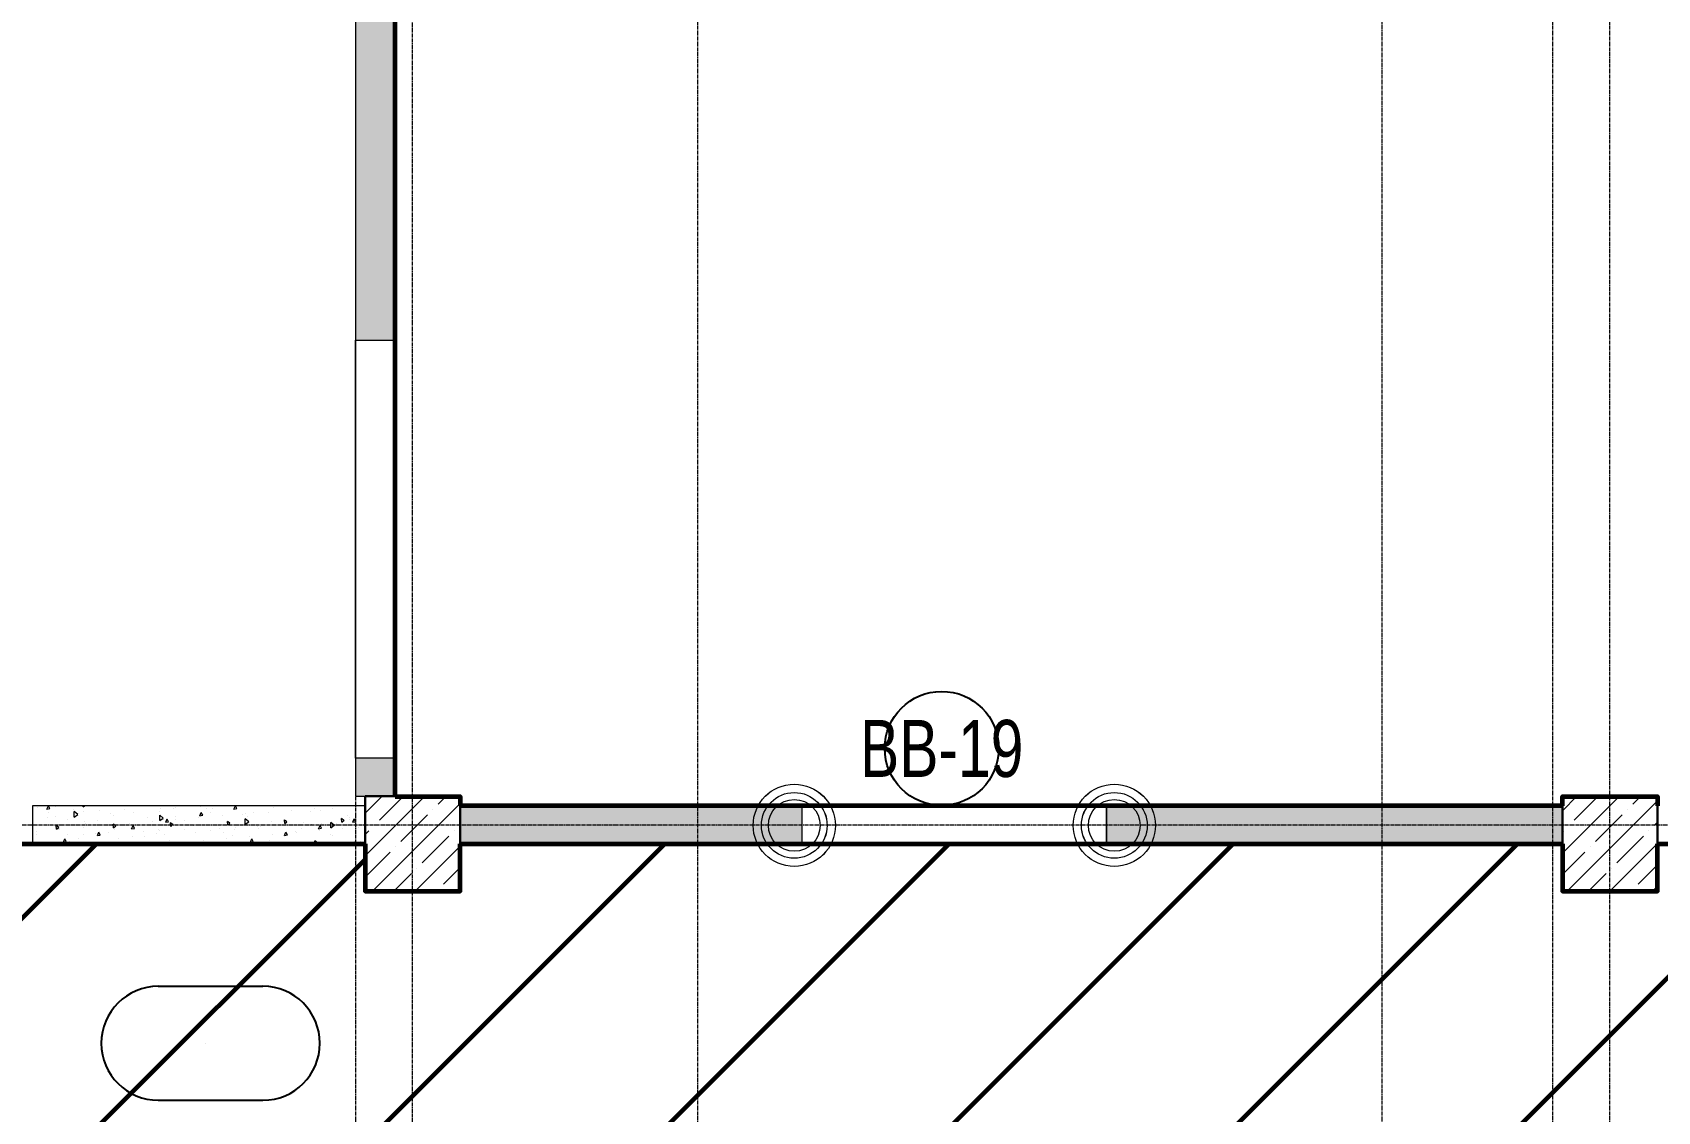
# Model space of a CAD drawing. Header units: millimetres. Extents: x 470010 to 1231400, y -134005 to 421770.
# Drawn here: x 677174 to 685724, y -4221 to 1459 of the extents above; entities that cross this region are included whole.
import ezdxf
from ezdxf.enums import TextEntityAlignment as Align

# ---------------------------------------------------------------- set-up
doc = ezdxf.new("R2010")
doc.units = ezdxf.units.MM
doc.linetypes.add('CENTER2', pattern=[28.575, 19.05, -3.175, 3.175, -3.175])
doc.linetypes.add('HIDDEN2', pattern=[4.7625, 3.175, -1.5875])
doc.layers.get('Defpoints').update_dxf_attribs({"color": 140})
for name, color, linetype, lineweight in [('0) шп потолок', 3, 'Continuous', 60), ('АР_Витраж марка', 140, 'Continuous', 9), ('АР_Колонны', 70, 'Continuous', 30), ('АР_Стены ЖБ', 7, 'Continuous', 35), ('АР_Стены ПЕНОблок', 52, 'Continuous', 20), ('АР_Штриховка', 8, 'Continuous', 0)]:
    doc.layers.add(name, color=color, linetype=linetype, lineweight=lineweight)
doc.layers.add('АР_Делит', color=120, linetype='Continuous', lineweight=0, plot=False)
doc.layers.add('РД_Проем', color=230, linetype='Continuous', lineweight=0, plot=False)
doc.layers.add('РД_Витраж_вн', color=7, linetype='Continuous', true_color=0x148aff)
doc.layers.add('РД_Оси_100', color=7, linetype='Continuous', lineweight=0, true_color=0x525252)
doc.layers.add('РД_проем_инж перемыч_фахверк', color=7, linetype='Continuous', lineweight=18, true_color=0xff1f1f)
doc.layers.add('РД_проем_инж перемыч_подсчет', color=50, linetype='Continuous', plot=False)
doc.styles.add('Arial_09', font='ARIALN.TTF', dxfattribs={"width": 0.9})
doc.styles.add('style1', font='ARIALN.TTF')

# ---------------------------------------------------------------- blocks, each defined once
blk = doc.blocks.new('СОШ_2200_АР_ОСИ_М100_28.05.24')
at = {"layer": 'РД_Оси_100', "color": 251, "linetype": 'CENTER2', "true_color": 0x636466}
blk.add_line((-5954.958, 90900), (119910, 90900), dxfattribs=at)
for points in [[(5849.555, 139938.679), (6000, 139538.679), (6000, -6194.559)], [(6300, -6195.83), (6300, 139538.679), (6450, 139938.679)], [(7800, -6155), (7800, 139938.679)], [(11400, 139938.679), (11400, -6155)], [(12000.12, -6155), (12300, -5755), (12300, 139538.679), (12000, 139938.679)], [(12600, -6155), (12600, 139938.679)]]:
    blk.add_lwpolyline(points, dxfattribs=at)
blk = doc.blocks.new('МаркаВитража1')
at = {"layer": 'Defpoints'}
blk.add_circle((0, 0), 3, dxfattribs=at)
at = {"color": 0, "linetype": 'ByBlock', "lineweight": -2, "style": 'Arial_09', "width": 0.9}
blk.add_attdef('АР-ОКНО:НАИМЕНОВАНИЕ', text='', height=3, dxfattribs=at).set_placement((0, 0), align=Align.MIDDLE)
blk = doc.blocks.new('A$C9108343f')
at = {"layer": 'АР_Штриховка', "linetype": 'Continuous', "lineweight": 0, "true_color": 0x000000}
h = blk.add_hatch(dxfattribs=at)
h.set_pattern_fill('AR-CONC', color=18, angle=45, style=0)
h.set_pattern_definition([(95, (-63444.08, -115658.25), (140.09465, 117.55338), [19.05, -209.55]), (40, (-63444.08, -115658.25), (-160.01845, 110.17673), [15.24, -167.64058]), (145.451445, (-63432.4, -115648.45), (-19.9238, 227.7301), [16.19001, -178.09024]), (91.1842, (-63480, -115622.33), (221.41024, 161.95341), [28.575, -314.325]), (141.63556, (-63461.55, -115608.83), (-7.08662, 342.82676), [24.28502, -267.1356]), (36.18415, (-63480, -115622.33), (-7.08662, 342.82676), [22.85997, -251.45973]), (66, (-63453.06, -115613.35), (179.51998, 34.89515), [19.05, -209.55]), (11, (-63453.06, -115613.35), (-86.53993, 173.9412), [15.24, -167.64]), (116.451445, (-63438.1, -115610.44), (92.98005, 208.83634), [16.19001, -178.08994]), (82.5, (-63444.08, -115658.25), (-57.605469, 61.973414), [0, -165.608, 0, -170.18, 0, -168.275]), (52.5, (-63444.08, -115658.25), (-23.589727, 118.087), [0, -97.028, 0, -161.798, 0, -64.135]), (12.5, (-63484.135, -115698.3), (99.927863, 91.826196), [0, -63.5, 0, -198.12, 0, -262.89]), (2.5, (-63502.1, -115716.26), (86.763904, 122.72239), [0, -82.55, 0, -131.572, 0, -186.69])])
h.paths.add_polyline_path([(13155, 97805), (13355, 97805), (13355, 98005), (13155, 98005)], flags=0)
h.paths.add_polyline_path([(13155, 100205), (13355, 100205), (13355, 106855), (13155, 106855)], flags=0)
h = blk.add_hatch(dxfattribs=at)
h.set_pattern_fill('AR-CONC', color=18, angle=-315, style=0)
h.set_pattern_definition([(95, (-63444.08, -115658.25), (140.09465, 117.55338), [19.05, -209.55]), (40, (-63444.08, -115658.25), (-160.01845, 110.17673), [15.24, -167.64058]), (145.45145, (-63432.4, -115648.45), (-19.9238, 227.7301), [16.19001, -178.09024]), (91.1842, (-63480, -115622.33), (221.41024, 161.95342), [28.575, -314.325]), (141.63556, (-63461.55, -115608.83), (-7.08662, 342.82676), [24.28502, -267.1356]), (36.18415, (-63480, -115622.33), (-7.08662, 342.82676), [22.85997, -251.45973]), (66, (-63453.06, -115613.35), (179.51998, 34.89515), [19.05, -209.55]), (11, (-63453.06, -115613.35), (-86.53993, 173.94119), [15.24, -167.64]), (116.45145, (-63438.1, -115610.44), (92.98005, 208.83634), [16.19001, -178.08994]), (82.5, (-63444.08, -115658.25), (-57.60547, 61.973413), [0, -165.608, 0, -170.18, 0, -168.275]), (52.5, (-63444.08, -115658.25), (-23.58973, 118.087), [0, -97.028, 0, -161.798, 0, -64.135]), (12.5, (-63484.13, -115698.3), (99.927862, 91.826197), [0, -63.5, 0, -198.12, 0, -262.89]), (2.5, (-63502.09, -115716.26), (86.7639, 122.722394), [0, -82.55, 0, -131.572, 0, -186.69])])
h.paths.add_polyline_path([(13705, 97755), (13705, 97555), (15505, 97555), (15505, 97755)], flags=0)
h.paths.add_polyline_path([(17105, 97755), (17105, 97555), (19505, 97555), (19505, 97755)], flags=0)
at = {"color": 18, "linetype": 'HIDDEN2', "lineweight": 25, "true_color": 0x000000}
for p, q in [((19505, 97805), (20005, 97805)), ((19505, 97305), (19505, 97805)), ((20005, 97805), (20005, 97305)), ((20005, 97305), (19505, 97305))]:
    blk.add_line(p, q, dxfattribs=at)
at = {"color": 18, "linetype": 'Continuous', "lineweight": 15, "true_color": 0x000000}
for p, q in [((20005, 97805), (19505, 97805)), ((19505, 97805), (19505, 97305)), ((20005, 97805), (19505, 97805)), ((19505, 97805), (19505, 97305)), ((20005, 97305), (20005, 97805)), ((20005, 97305), (20005, 97805)), ((19505, 97305), (20005, 97305)), ((19505, 97305), (20005, 97305))]:
    blk.add_line(p, q, dxfattribs=at)
at = {"color": 18, "true_color": 0x000000}
for p, q in [((12117, 96804.5), (12667, 96804.5)), ((12117, 96204.5), (12667, 96204.5))]:
    blk.add_line(p, q, dxfattribs=at)
for centre, radius, start, end in [((12117, 96504.5), 300, 90, 270), ((12667, 96504.5), 300, 270, 90), ((12017, 96504.5), 350, 0, 0.00095)]:
    blk.add_arc(centre, radius, start, end, dxfattribs=at)
at = {"layer": '0) шп потолок'}
for points in [[(13363.4, 97803.7), (13363.4, 107155.2), (31355, 107155.2), (31355, 97803.7)], [(13363.4, 97803.7), (13705, 97803.7), (13705, 97753.7)], [(19505, 97753.7), (13705, 97753.7)], [(19505, 97753.7), (19505, 97803.7), (20005, 97803.7), (20005, 97753.7)], [(7255, 95505), (7255, 97555), (13205, 97555)], [(13205, 97555), (13205, 97305), (13705, 97305), (13705, 97555)], [(13705, 97555), (19505, 97555)], [(19505, 97555), (19505, 97305), (20005, 97305), (20005, 97555)], [(20005, 97555), (25205, 97555)]]:
    blk.add_lwpolyline(points, dxfattribs=at)
at = {"layer": 'АР_Делит', "color": 18, "true_color": 0x000000}
for centre, radius in [((15463, 97651.6), 216.3), ((15463, 97651.6), 173), ((17146.9, 97651.6), 216.3), ((17146.9, 97651.6), 173), ((15463, 97651.6), 136.2), ((17146.9, 97651.6), 136.2)]:
    blk.add_circle(centre, radius, dxfattribs=at)
at = {"layer": 'АР_Колонны', "color": 18, "linetype": 'HIDDEN2', "lineweight": 25, "true_color": 0x000000}
for p, q in [((13205, 97805), (13705, 97805)), ((13205, 97305), (13205, 97805)), ((13705, 97805), (13705, 97305)), ((13705, 97305), (13205, 97305))]:
    blk.add_line(p, q, dxfattribs=at)
at = {"layer": 'АР_Колонны', "color": 18, "linetype": 'Continuous', "lineweight": 15, "true_color": 0x000000}
for p, q in [((13705, 97805), (13205, 97805)), ((13205, 97805), (13205, 97305)), ((13705, 97805), (13205, 97805)), ((13205, 97805), (13205, 97305)), ((13705, 97305), (13705, 97805)), ((13705, 97305), (13705, 97805)), ((13205, 97305), (13705, 97305)), ((13205, 97305), (13705, 97305))]:
    blk.add_line(p, q, dxfattribs=at)
at = {"layer": 'АР_Стены ЖБ', "color": 18, "linetype": 'Continuous', "lineweight": 30, "true_color": 0x000000}
for p, q in [((13705, 97805), (13205, 97805)), ((13205, 97805), (13205, 97305)), ((13705, 97305), (13705, 97805)), ((20005, 97805), (19505, 97805)), ((19505, 97805), (19505, 97305)), ((20005, 97305), (20005, 97805)), ((13205, 97305), (13705, 97305)), ((19505, 97305), (20005, 97305))]:
    blk.add_line(p, q, dxfattribs=at)
at = {"layer": 'АР_Стены ПЕНОблок', "color": 18, "linetype": 'Continuous', "lineweight": 20, "true_color": 0x000000}
for p, q in [((13155, 106855), (13155, 100205)), ((13355, 100205), (13355, 106855)), ((13155, 100205), (13355, 100205)), ((13355, 98005), (13155, 98005)), ((13155, 98005), (13155, 97805)), ((13355, 97805), (13355, 98005)), ((11455, 97755), (11455, 97555)), ((13205, 97755), (11455, 97755)), ((13155, 97805), (13355, 97805)), ((13205, 97555), (13205, 97755)), ((13705, 97755), (13705, 97555)), ((15505, 97755), (13705, 97755)), ((15505, 97555), (15505, 97755)), ((17105, 97755), (17105, 97555)), ((19505, 97755), (17105, 97755)), ((19505, 97555), (19505, 97755)), ((11455, 97555), (13205, 97555)), ((13705, 97555), (15505, 97555)), ((17105, 97555), (19505, 97555))]:
    blk.add_line(p, q, dxfattribs=at)
at = {"layer": 'АР_Штриховка', "color": 18, "linetype": 'Continuous', "lineweight": 0, "true_color": 0x000000}
for p, q in [((11476.2, 97752.5), (11476.2, 97752.5)), ((11482.9, 97746.9), (11482.9, 97746.9)), ((11530.7, 97737.1), (11538.4, 97754.5)), ((11530.7, 97736.9), (11545.7, 97739.8)), ((11545.7, 97739.8), (11538.5, 97754.3)), ((11575.6, 97750), (11575.6, 97750)), ((11671.3, 97735.3), (11671.3, 97735.3)), ((11721.8, 97749.1), (11721.3, 97755)), ((11721.8, 97749.1), (11728.9, 97755)), ((11808.2, 97728.6), (11808.2, 97728.6)), ((11833, 97754.9), (11833, 97754.9)), ((11939.7, 97734.3), (11939.7, 97734.3)), ((12126.2, 97742.5), (12126.2, 97742.5)), ((12197.9, 97739.2), (12197.9, 97739.2)), ((12208.7, 97746.1), (12208.7, 97746.1)), ((12340.1, 97751.8), (12340.1, 97751.8)), ((12369.6, 97742.9), (12369.6, 97742.9)), ((12400.7, 97741.4), (12400.7, 97741.4)), ((12514.8, 97737.6), (12522.5, 97755)), ((12514.9, 97737.4), (12529.8, 97740.4)), ((12529.8, 97740.4), (12522.6, 97754.9)), ((12724.5, 97743.2), (12724.5, 97743.2)), ((12818.1, 97732.2), (12818.1, 97732.2)), ((12939.8, 97741.9), (12939.8, 97741.9)), ((12969.6, 97728.1), (12969.6, 97728.1)), ((13031.5, 97741.9), (13031.5, 97741.9)), ((13061.9, 97752.2), (13061.9, 97752.2)), ((11533.8, 97690.5), (11533.8, 97690.5)), ((11539.3, 97716.8), (11539.3, 97716.8)), ((11576.4, 97698), (11576.4, 97698)), ((11593.2, 97641), (11579.9, 97650.2)), ((11581.7, 97631.5), (11580.1, 97650.5)), ((11581.8, 97631.5), (11593.4, 97641.3)), ((11638.2, 97682.8), (11638.2, 97682.8)), ((11674.8, 97695.4), (11674.2, 97723.9)), ((11693.2, 97708.8), (11674.2, 97723.9)), ((11674.7, 97695.4), (11693.1, 97708.9)), ((11720.9, 97641.7), (11720.9, 97641.7)), ((11725.8, 97725), (11725.8, 97725)), ((11728.9, 97673.3), (11728.9, 97673.3)), ((11733.1, 97663.1), (11733.1, 97663.1)), ((11795.1, 97676.8), (11795.1, 97676.8)), ((11843, 97652), (11843, 97652)), ((11866.1, 97716.2), (11866.1, 97716.2)), ((11893.3, 97648.4), (11880, 97657.6)), ((11881.9, 97638.9), (11880.2, 97657.9)), ((11881.9, 97638.9), (11893.5, 97648.7)), ((11882, 97702.9), (11882, 97702.9)), ((11923.7, 97654.2), (11923.7, 97654.2)), ((11964.7, 97661.7), (11964.7, 97661.7)), ((11976.2, 97632.9), (11984, 97650.3)), ((11991.3, 97635.7), (11984, 97650.2)), ((11988.5, 97719.7), (11988.5, 97719.7)), ((12060.5, 97694.5), (12060.5, 97694.5)), ((12086.8, 97672), (12086.8, 97672)), ((12124.7, 97676.4), (12124.1, 97705)), ((12143.1, 97689.9), (12124.1, 97704.9)), ((12124.6, 97676.5), (12143.1, 97690)), ((12125.8, 97722.9), (12125.8, 97722.9)), ((12145.3, 97684.8), (12145.3, 97684.8)), ((12155.8, 97667.8), (12163.5, 97685.2)), ((12155.8, 97667.7), (12170.8, 97670.6)), ((12170.8, 97670.6), (12163.6, 97685.1)), ((12193.5, 97655.8), (12180.1, 97665)), ((12182, 97646.3), (12180.3, 97665.3)), ((12182, 97646.3), (12193.7, 97656.1)), ((12207.3, 97698.5), (12207.3, 97698.5)), ((12208.5, 97681.8), (12208.5, 97681.8)), ((12255.5, 97677.3), (12255.5, 97677.3)), ((12300.7, 97649.6), (12300.7, 97649.6)), ((12330.5, 97692.1), (12330.5, 97692.1)), ((12335.3, 97702.7), (12343, 97720.1)), ((12335.3, 97702.6), (12350.3, 97705.5)), ((12350.3, 97705.5), (12343.1, 97720)), ((12392.7, 97720.1), (12392.7, 97720.1)), ((12450.3, 97658.2), (12450.3, 97658.2)), ((12452.2, 97701.8), (12452.2, 97701.8)), ((12493.6, 97663.1), (12480.2, 97672.3)), ((12482.1, 97653.7), (12480.4, 97672.6)), ((12482.1, 97653.6), (12493.8, 97663.4)), ((12557.4, 97706.4), (12557.4, 97706.4)), ((12574.6, 97657.5), (12574, 97686.1)), ((12593, 97671), (12574, 97686)), ((12574.3, 97712.1), (12574.3, 97712.1)), ((12574.5, 97657.6), (12593, 97671.1)), ((12587.1, 97698.4), (12587.1, 97698.4)), ((12619.4, 97720.2), (12619.4, 97720.2)), ((12637, 97644.9), (12637, 97644.9)), ((12653.8, 97646.6), (12653.8, 97646.6)), ((12696, 97721.9), (12696, 97721.9)), ((12712.9, 97671.2), (12712.9, 97671.2)), ((12793.7, 97670.5), (12780.3, 97679.7)), ((12782.2, 97661), (12780.5, 97680)), ((12782.1, 97681.2), (12782.1, 97681.2)), ((12782.2, 97661), (12793.9, 97670.8)), ((12840.3, 97654.7), (12840.3, 97654.7)), ((12880.8, 97665), (12880.8, 97665)), ((12919.3, 97724.1), (12919.3, 97724.1)), ((12922.8, 97658.3), (12922.8, 97658.3)), ((12931.6, 97650.1), (12931.6, 97650.1)), ((12960.4, 97633.5), (12968.1, 97650.9)), ((12975.4, 97636.2), (12968.2, 97650.7)), ((12976.9, 97662.1), (12976.9, 97662.1)), ((13024.5, 97638.6), (13023.9, 97667.2)), ((13042.9, 97652), (13023.9, 97667.1)), ((13024.4, 97638.6), (13042.9, 97652.1)), ((13054.2, 97664.1), (13054.2, 97664.1)), ((13093.8, 97677.9), (13080.5, 97687.1)), ((13082.3, 97668.4), (13080.7, 97687.4)), ((13082.3, 97668.4), (13094, 97678.2)), ((13113.8, 97702.4), (13113.8, 97702.4)), ((13124.5, 97685), (13124.5, 97685)), ((13125, 97692.9), (13125, 97692.9)), ((13139.9, 97668.3), (13147.6, 97685.7)), ((13140, 97668.2), (13154.9, 97671.1)), ((13154.9, 97671.1), (13147.7, 97685.6)), ((11461.5, 97555), (11455, 97560.2)), ((11476.4, 97606.2), (11476.4, 97606.2)), ((11477.1, 97621.6), (11477.1, 97621.6)), ((11591.5, 97628.5), (11591.5, 97628.5)), ((11599.2, 97631.9), (11599.2, 97631.9)), ((11617.2, 97563.1), (11624.9, 97580.5)), ((11617.3, 97563), (11632.2, 97565.9)), ((11632.2, 97565.9), (11625, 97580.4)), ((11633.2, 97571.2), (11633.2, 97571.2)), ((11639, 97602.3), (11639, 97602.3)), ((11649.1, 97566.5), (11649.1, 97566.5)), ((11661.8, 97564.7), (11661.8, 97564.7)), ((11695.2, 97585), (11695.2, 97585)), ((11721.5, 97605.9), (11721.5, 97605.9)), ((11786.5, 97611.3), (11786.5, 97611.3)), ((11796.7, 97598), (11804.5, 97615.4)), ((11796.8, 97597.9), (11811.7, 97600.8)), ((11811.7, 97600.8), (11804.5, 97615.3)), ((11852.9, 97611.6), (11852.9, 97611.6)), ((11888.6, 97627.9), (11888.6, 97627.9)), ((11905.6, 97584.8), (11905.6, 97584.8)), ((11976.3, 97632.8), (11991.3, 97635.7)), ((11981.3, 97592.2), (11981.3, 97592.2)), ((12039.4, 97619.7), (12039.4, 97619.7)), ((12045.3, 97592.9), (12045.3, 97592.9)), ((12107.3, 97606.7), (12107.3, 97606.7)), ((12118.1, 97632.5), (12118.1, 97632.5)), ((12121.9, 97623.3), (12121.9, 97623.3)), ((12149.4, 97604.8), (12149.4, 97604.8)), ((12175.7, 97570.5), (12175.7, 97570.5)), ((12200.8, 97557.7), (12200.8, 97557.7)), ((12232.1, 97563.7), (12232.1, 97563.7)), ((12253.4, 97629.1), (12253.4, 97629.1)), ((12313.1, 97615.3), (12313.1, 97615.3)), ((12354.1, 97574), (12354.1, 97574)), ((12393.2, 97624.9), (12393.2, 97624.9)), ((12439.9, 97637.2), (12439.9, 97637.2)), ((12457.5, 97614.6), (12457.5, 97614.6)), ((12475.8, 97583.7), (12475.8, 97583.7)), ((12507.9, 97596.2), (12507.9, 97596.2)), ((12519.5, 97628.4), (12519.5, 97628.4)), ((12522.3, 97640.8), (12522.3, 97640.8)), ((12597.9, 97594), (12597.9, 97594)), ((12601.3, 97563.7), (12609.1, 97581.1)), ((12601.4, 97563.5), (12616.4, 97566.4)), ((12616.4, 97566.4), (12609.1, 97580.9)), ((12613, 97579.4), (12613, 97579.4)), ((12650.6, 97555), (12640.2, 97562.2)), ((12641.1, 97555), (12640.4, 97562.5)), ((12644.7, 97636.4), (12644.7, 97636.4)), ((12702.3, 97574.5), (12702.3, 97574.5)), ((12719.6, 97603.8), (12719.6, 97603.8)), ((12780.9, 97598.6), (12788.6, 97616)), ((12780.9, 97598.4), (12795.9, 97601.3)), ((12795.9, 97601.3), (12788.7, 97615.8)), ((12831.7, 97558.2), (12831.7, 97558.2)), ((12839.8, 97619.3), (12839.8, 97619.3)), ((12841.7, 97614.1), (12841.7, 97614.1)), ((12869.6, 97636.3), (12869.6, 97636.3)), ((12897.4, 97557.3), (12897.4, 97557.3)), ((12953.7, 97560.3), (12940.4, 97569.5)), ((12941.9, 97555), (12940.6, 97569.8)), ((12947.2, 97555), (12953.9, 97560.6)), ((12960.4, 97633.3), (12975.4, 97636.2)), ((12963.4, 97623.8), (12963.4, 97623.8)), ((13025.1, 97601.1), (13025.1, 97601.1)), ((13034.5, 97600.2), (13034.5, 97600.2)), ((13085.5, 97634.1), (13085.5, 97634.1)), ((13148.1, 97566.9), (13148.1, 97566.9)), ((13171.4, 97640.4), (13171.4, 97640.4)), ((13181.8, 97566.2), (13181.8, 97566.2)), ((12340.3, 97555), (12340.3, 97555.1))]:
    blk.add_line(p, q, dxfattribs=at)
at = {"layer": 'АР_Штриховка', "color": 18, "linetype": 'Continuous', "lineweight": 5, "true_color": 0x000000}
for p, q in [((13205, 97715.2), (13294.8, 97805)), ((13205, 97490.7), (13519.3, 97805)), ((13243.8, 97305), (13705, 97766.2)), ((13281, 97679), (13407, 97805)), ((13561.6, 97735.1), (13561.6, 97735.1)), ((13589.7, 97763.1), (13631.5, 97805)), ((19505, 97729), (19580.9, 97805)), ((19505, 97504.5), (19805.5, 97805)), ((19530, 97305), (20005, 97780)), ((19567.2, 97679), (19693.2, 97805)), ((19847.8, 97735.1), (19847.8, 97735.1)), ((19875.9, 97763.1), (19917.7, 97805)), ((13252.9, 97650.9), (13252.9, 97650.9)), ((13393.2, 97566.7), (13533.5, 97707)), ((13701.9, 97650.9), (13705, 97653.9)), ((19539.1, 97650.9), (19539.1, 97650.9)), ((19679.4, 97566.7), (19819.7, 97707)), ((19988.1, 97650.9), (20005, 97667.7)), ((13205, 97602.9), (13224.9, 97622.8)), ((13505.5, 97454.5), (13645.8, 97594.8)), ((13673.9, 97622.8), (13673.9, 97622.8)), ((19505, 97616.8), (19511, 97622.8)), ((19791.7, 97454.5), (19932, 97594.8)), ((19960, 97622.8), (19960, 97622.8)), ((13205, 97378.4), (13337.1, 97510.6)), ((13365.2, 97538.6), (13365.2, 97538.6)), ((13468.3, 97305), (13705, 97541.7)), ((19505, 97392.3), (19623.3, 97510.6)), ((19651.3, 97538.6), (19651.3, 97538.6)), ((19754.5, 97305), (20005, 97555.5)), ((13356, 97305), (13449.4, 97398.3)), ((13477.4, 97426.4), (13477.4, 97426.4)), ((13617.7, 97342.2), (13705, 97429.4)), ((19642.2, 97305), (19735.5, 97398.3)), ((19763.6, 97426.4), (19763.6, 97426.4)), ((19903.9, 97342.2), (20005, 97443.2)), ((13589.7, 97314.1), (13589.7, 97314.1)), ((13692.8, 97305), (13705, 97317.2)), ((19875.9, 97314.1), (19875.9, 97314.1)), ((19979, 97305), (20005, 97331))]:
    blk.add_line(p, q, dxfattribs=at)
at = {"layer": 'РД_Витраж_вн', "color": 18, "linetype": 'Continuous', "lineweight": 15, "true_color": 0x000000}
for p, q in [((15505, 97755), (17105, 97755)), ((15505, 97555), (17105, 97555))]:
    blk.add_line(p, q, dxfattribs=at)
at = {"layer": 'РД_Проем', "color": 18, "linetype": 'Continuous', "lineweight": 15, "true_color": 0x000000}
for p, q in [((13155, 98005), (13155, 100205)), ((13355, 98005), (13355, 100205)), ((15505, 97755), (17105, 97755)), ((15505, 97555), (17105, 97555))]:
    blk.add_line(p, q, dxfattribs=at)
at = {"layer": 'РД_проем_инж перемыч_подсчет', "color": 18, "linetype": 'Continuous', "lineweight": 15, "true_color": 0x000000}
for p, q in [((13155, 100405), (13155, 97805)), ((13355, 100405), (13355, 97805))]:
    blk.add_line(p, q, dxfattribs=at)
at = {"layer": 'РД_проем_инж перемыч_фахверк', "color": 18, "linetype": 'Continuous', "lineweight": 15, "true_color": 0x000000}
for p, q in [((17105, 97755), (15505, 97755)), ((17105, 97555), (15505, 97555))]:
    blk.add_line(p, q, dxfattribs=at)
at = {"layer": 'АР_Витраж марка', "color": 18, "linetype": 'Continuous', "lineweight": 15, "true_color": 0x000000, "xscale": 100, "yscale": 100, "zscale": 100}
blk.add_blockref('МаркаВитража1', (16238.9, 98056.7), dxfattribs=at).add_auto_attribs({'АР-ОКНО:НАИМЕНОВАНИЕ': 'ВВ-19'})
at = {"layer": 'РД_Оси_100'}
blk.add_blockref('СОШ_2200_АР_ОСИ_М100_28.05.24', (7155, 6755), dxfattribs=at)
at = {"layer": 'Defpoints', "color": 18, "true_color": 0x000000, "style": 'style1'}
for p in [(143949.3, 316089.1), (143975, 281639.5), (143890.4, 273244.7), (143840, 264276.8), (143967.8, 254892.4), (12252, 104178.1), (12382.6, 96023.1)]:
    blk.add_attdef('АР-ПОМЕЩЕНИЕ:НАИМЕНОВАНИЕ', text='', height=100, dxfattribs=at).set_placement(p, align=Align.MIDDLE)
at = {"layer": 'Defpoints', "color": 18, "true_color": 0x000000, "style": 'style1', "flags": 8}
for p in [(143951.3, 279099.1), (143848.3, 269251.1), (143875.3, 260094.2), (144049.7, 250824.7), (163419.3, 238153.4), (155897.5, 237966), (183037.2, 237966), (143342.9, 237876.2)]:
    blk.add_attdef('АР-ПОМЕЩЕНИЕ:НАИМЕНОВАНИЕ', text='', height=100, dxfattribs=at).set_placement(p, align=Align.MIDDLE)

msp = doc.modelspace()

# ---------------------------------------------------------------- hatches: boundary and pattern name
at = {"layer": '0) шп потолок'}
h = msp.add_hatch(dxfattribs=at)
h.set_pattern_fill('ANSI31', color=3, scale=333)
h.paths.add_polyline_path([(692573.57, -5368.49), (692340.917, -5368.49), (692340.917, -4949.182), (692340.917, -4948.816), (692557.589, -4948.816), (692557.589, -3260.628), (692340.917, -3260.628), (692340.917, -2811.242), (691447.991, -2811.242), (691423.57, -2835.663), (691423.57, -3061.242), (690923.57, -3061.242), (690923.57, -2811.242), (685723.57, -2811.242), (685723.57, -3061.242), (685223.57, -3061.242), (685223.57, -2811.242), (679436.899, -2811.242), (679423.57, -2824.571), (679423.57, -3061.242), (678923.57, -3061.242), (678923.57, -2811.242), (674843.57, -2811.242), (674843.57, -3131.242), (672973.57, -3131.242), (672973.57, -4861.242), (673273.57, -4861.242), (673273.57, -4948.816), (678973.57, -4948.816), (678973.57, -4911.242), (679373.57, -4911.242), (685273.57, -4937.019), (685273.57, -4911.242), (685673.57, -4911.242), (687973.686, -4948.816), (687973.686, -5011.242), (687973.944, -5011.242), (687973.944, -8731.242), (690973.57, -8731.242), (690973.57, -6211.242), (692573.57, -6211.242)])
at = {"layer": 'АР_Штриховка', "linetype": 'Continuous', "lineweight": 0, "true_color": 0x000000}
h = msp.add_hatch(dxfattribs=at)
h.set_pattern_fill('AR-CONC', color=18, angle=45, style=0)
h.set_pattern_definition([(95, (602274.53, -216024.49), (140.09465, 117.55338), [19.05, -209.55]), (40, (602274.53, -216024.5), (-160.01845, 110.17673), [15.24, -167.64058]), (145.451445, (602286.2, -216014.7), (-19.9238, 227.7301), [16.19001, -178.09024]), (91.1842, (602238.6, -215988.57), (221.41024, 161.95341), [28.575, -314.325]), (141.63556, (602257.06, -215975.07), (-7.08662, 342.82676), [24.28502, -267.1356]), (36.18415, (602238.6, -215988.57), (-7.08662, 342.82676), [22.85997, -251.45973]), (66, (602265.55, -215979.59), (179.51998, 34.89515), [19.05, -209.55]), (11, (602265.55, -215979.59), (-86.53993, 173.9412), [15.24, -167.64]), (116.451445, (602280.51, -215976.68), (92.98005, 208.83634), [16.19001, -178.08994]), (82.5, (602274.53, -216024.49), (-57.605469, 61.973414), [0, -165.608, 0, -170.18, 0, -168.275]), (52.5, (602274.53, -216024.49), (-23.589727, 118.087), [0, -97.028, 0, -161.798, 0, -64.135]), (12.5, (602234.48, -216064.544), (99.927863, 91.826196), [0, -63.5, 0, -198.12, 0, -262.89]), (2.5, (602216.52, -216082.5), (86.763904, 122.72239), [0, -82.55, 0, -131.572, 0, -186.69])])
h.paths.add_polyline_path([(678873.57, -2561.242), (679073.57, -2561.242), (679073.57, -2361.242), (678873.57, -2361.242)], flags=0)
h.paths.add_polyline_path([(678873.57, -161.242), (679073.57, -161.242), (679073.57, 6488.758), (678873.57, 6488.758)], flags=0)
h = msp.add_hatch(dxfattribs=at)
h.set_pattern_fill('AR-CONC', color=18, angle=-314.9999991, style=0)
h.set_pattern_definition([(95, (602274.53, -216024.49), (140.09465, 117.55338), [19.05, -209.55]), (40, (602274.53, -216024.5), (-160.01845, 110.17673), [15.24, -167.64058]), (145.45145, (602286.2, -216014.7), (-19.9238, 227.7301), [16.19001, -178.09024]), (91.1842, (602238.6, -215988.57), (221.41024, 161.95342), [28.575, -314.325]), (141.63556, (602257.06, -215975.08), (-7.08662, 342.82676), [24.28502, -267.1356]), (36.18415, (602238.6, -215988.57), (-7.08662, 342.82676), [22.85997, -251.45973]), (66, (602265.55, -215979.59), (179.51998, 34.89515), [19.05, -209.55]), (11, (602265.55, -215979.6), (-86.53993, 173.94119), [15.24, -167.64]), (116.45145, (602280.51, -215976.68), (92.98005, 208.83634), [16.19001, -178.08994]), (82.5, (602274.53, -216024.49), (-57.60547, 61.973413), [0, -165.608, 0, -170.18, 0, -168.275]), (52.5, (602274.53, -216024.49), (-23.58973, 118.087), [0, -97.028, 0, -161.798, 0, -64.135]), (12.5, (602234.48, -216064.544), (99.927862, 91.826197), [0, -63.5, 0, -198.12, 0, -262.89]), (2.5, (602216.52, -216082.5), (86.7639, 122.722394), [0, -82.55, 0, -131.572, 0, -186.69])])
h.paths.add_polyline_path([(679423.571, -2611.241), (679423.571, -2811.241), (681223.568, -2811.241), (681223.568, -2611.241)], flags=0)
h.paths.add_polyline_path([(682823.568, -2611.241), (682823.568, -2811.241), (685223.568, -2811.241), (685223.568, -2611.241)], flags=0)

# ---------------------------------------------------------------- linework, layer by layer
at = {"color": 18, "linetype": 'HIDDEN2', "lineweight": 25, "true_color": 0x000000}
for p, q in [((685223.57, -2561.242), (685723.57, -2561.242)), ((685223.57, -3061.242), (685223.57, -2561.242)), ((685723.57, -2561.242), (685723.57, -3061.242)), ((685723.57, -3061.242), (685223.57, -3061.242))]:
    msp.add_line(p, q, dxfattribs=at)
at = {"color": 18, "linetype": 'Continuous', "lineweight": 15, "true_color": 0x000000}
for p, q in [((685723.57, -2561.242), (685223.57, -2561.242)), ((685223.57, -2561.242), (685223.57, -3061.242)), ((685723.57, -2561.242), (685223.57, -2561.242)), ((685223.57, -2561.242), (685223.57, -3061.242)), ((685723.57, -3061.242), (685723.57, -2561.242)), ((685723.57, -3061.242), (685723.57, -2561.242)), ((685223.57, -3061.242), (685723.57, -3061.242)), ((685223.57, -3061.242), (685723.57, -3061.242))]:
    msp.add_line(p, q, dxfattribs=at)
at = {"color": 18, "true_color": 0x000000}
for p, q in [((677835.604, -3561.705), (678385.604, -3561.705)), ((677835.604, -4161.705), (678385.604, -4161.705))]:
    msp.add_line(p, q, dxfattribs=at)
for centre, radius, start, end in [((677835.604, -3861.705), 300, 90, 270), ((678385.604, -3861.705), 300, 270, 90), ((677735.604, -3861.705), 350, 0, 0.0009527)]:
    msp.add_arc(centre, radius, start, end, dxfattribs=at)
at = {"layer": '0) шп потолок'}
for points in [[(679082.014, -2562.566), (679082.014, 6788.994), (697073.57, 6788.994), (697073.57, -2562.566)], [(679082.014, -2562.566), (679423.573, -2562.566), (679423.573, -2612.566)], [(685223.57, -2612.566), (685223.57, -2562.566), (685723.573, -2562.566), (685723.573, -2612.566)], [(685223.57, -2612.566), (679423.573, -2612.566)], [(672973.57, -4861.242), (672973.57, -2811.242), (678923.57, -2811.242)], [(678923.57, -2811.242), (678923.57, -3061.242), (679423.57, -3061.242), (679423.57, -2811.242)], [(679423.57, -2811.242), (685223.57, -2811.242)], [(685223.57, -2811.242), (685223.57, -3061.242), (685723.57, -3061.242), (685723.57, -2811.242)], [(685723.57, -2811.242), (690923.57, -2811.242)]]:
    msp.add_lwpolyline(points, dxfattribs=at)
at = {"layer": 'АР_Делит', "color": 18, "true_color": 0x000000}
for centre, radius in [((681181.65, -2714.629), 216.336), ((681181.65, -2714.629), 173.036), ((682865.49, -2714.629), 216.336), ((682865.49, -2714.629), 173.036), ((681181.65, -2714.629), 136.212), ((682865.49, -2714.629), 136.212)]:
    msp.add_circle(centre, radius, dxfattribs=at)
at = {"layer": 'АР_Колонны', "color": 18, "linetype": 'HIDDEN2', "lineweight": 25, "true_color": 0x000000}
for p, q in [((678923.57, -2561.242), (679423.57, -2561.242)), ((678923.57, -3061.242), (678923.57, -2561.242)), ((679423.57, -2561.242), (679423.57, -3061.242)), ((679423.57, -3061.242), (678923.57, -3061.242))]:
    msp.add_line(p, q, dxfattribs=at)
at = {"layer": 'АР_Колонны', "color": 18, "linetype": 'Continuous', "lineweight": 15, "true_color": 0x000000}
for p, q in [((679423.57, -2561.242), (678923.57, -2561.242)), ((678923.57, -2561.242), (678923.57, -3061.242)), ((679423.57, -2561.242), (678923.57, -2561.242)), ((678923.57, -2561.242), (678923.57, -3061.242)), ((679423.57, -3061.242), (679423.57, -2561.242)), ((679423.57, -3061.242), (679423.57, -2561.242)), ((678923.57, -3061.242), (679423.57, -3061.242)), ((678923.57, -3061.242), (679423.57, -3061.242))]:
    msp.add_line(p, q, dxfattribs=at)
at = {"layer": 'АР_Стены ЖБ', "color": 18, "linetype": 'Continuous', "lineweight": 30, "true_color": 0x000000}
for p, q in [((679423.57, -2561.242), (678923.57, -2561.242)), ((678923.57, -2561.242), (678923.57, -3061.242)), ((679423.57, -3061.242), (679423.57, -2561.242)), ((685723.57, -2561.242), (685223.57, -2561.242)), ((685223.57, -2561.242), (685223.57, -3061.242)), ((685723.57, -3061.242), (685723.57, -2561.242)), ((678923.57, -3061.242), (679423.57, -3061.242)), ((685223.57, -3061.242), (685723.57, -3061.242))]:
    msp.add_line(p, q, dxfattribs=at)
at = {"layer": 'АР_Стены ПЕНОблок', "color": 18, "linetype": 'Continuous', "lineweight": 20, "true_color": 0x000000}
for p, q in [((678873.57, 6488.758), (678873.57, -161.242)), ((679073.57, -161.242), (679073.57, 6488.758)), ((678873.57, -161.242), (679073.57, -161.242)), ((679073.57, -2361.242), (678873.57, -2361.242)), ((678873.57, -2361.242), (678873.57, -2561.242)), ((679073.57, -2561.242), (679073.57, -2361.242)), ((678873.57, -2561.242), (679073.57, -2561.242)), ((677173.57, -2611.242), (677173.57, -2811.242)), ((678923.57, -2611.242), (677173.57, -2611.242)), ((678923.57, -2811.242), (678923.57, -2611.242)), ((679423.573, -2611.242), (679423.573, -2811.242)), ((681223.57, -2611.242), (679423.573, -2611.242)), ((681223.57, -2811.242), (681223.57, -2611.242)), ((682823.57, -2611.242), (682823.57, -2811.242)), ((685223.57, -2611.242), (682823.57, -2611.242)), ((685223.57, -2811.242), (685223.57, -2611.242)), ((677173.57, -2811.242), (678923.57, -2811.242)), ((679423.573, -2811.242), (681223.57, -2811.242)), ((682823.57, -2811.242), (685223.57, -2811.242))]:
    msp.add_line(p, q, dxfattribs=at)
at = {"layer": 'АР_Штриховка', "color": 18, "linetype": 'Continuous', "lineweight": 5, "true_color": 0x000000}
for p, q in [((678923.57, -2651.052), (679013.379, -2561.242)), ((678923.57, -2875.558), (679237.886, -2561.242)), ((678999.592, -2687.282), (679125.633, -2561.242)), ((679308.289, -2603.092), (679350.139, -2561.242)), ((685223.57, -2637.231), (685299.559, -2561.242)), ((685223.57, -2861.737), (685524.065, -2561.242)), ((685285.772, -2687.282), (685411.812, -2561.242)), ((685594.468, -2603.092), (685636.318, -2561.242)), ((678962.392, -3061.242), (679423.57, -2600.064)), ((685248.571, -3061.242), (685723.57, -2586.244)), ((679111.846, -2799.536), (679252.162, -2659.219)), ((679420.542, -2715.346), (679423.57, -2712.318)), ((685398.025, -2799.536), (685538.341, -2659.219)), ((685706.721, -2715.346), (685723.57, -2698.497)), ((678923.57, -2763.305), (678943.466, -2743.409)), ((679224.099, -2911.789), (679364.415, -2771.472)), ((685223.57, -2749.484), (685229.645, -2743.409)), ((685473.078, -3061.242), (685723.57, -2810.75)), ((685510.278, -2911.789), (685650.595, -2771.472)), ((678923.57, -2987.811), (679055.719, -2855.662)), ((679186.899, -3061.242), (679423.57, -2824.571)), ((685223.57, -2973.99), (685341.898, -2855.662)), ((679074.645, -3061.242), (679167.972, -2967.915)), ((679336.352, -3024.042), (679423.57, -2936.824)), ((685360.825, -3061.242), (685454.151, -2967.915)), ((685622.531, -3024.042), (685723.57, -2923.003)), ((679411.405, -3061.242), (679423.57, -3049.077)), ((685697.584, -3061.242), (685723.57, -3035.256))]:
    msp.add_line(p, q, dxfattribs=at)
at = {"layer": 'АР_Штриховка', "color": 18, "linetype": 'Continuous', "lineweight": 0, "true_color": 0x000000}
for p, q in [((677249.268, -2629.174), (677257.016, -2611.771)), ((677249.326, -2629.33), (677264.286, -2626.422)), ((677264.287, -2626.421), (677257.076, -2611.926)), ((677411.83, -2657.445), (677392.788, -2642.372)), ((677393.423, -2670.885), (677392.833, -2642.316)), ((677440.452, -2617.167), (677439.934, -2611.242)), ((677440.458, -2617.174), (677447.527, -2611.242)), ((678053.888, -2663.535), (678061.636, -2646.132)), ((678068.907, -2660.782), (678061.695, -2646.286)), ((678233.408, -2628.64), (678241.154, -2611.242)), ((678233.466, -2628.796), (678248.426, -2625.888)), ((678248.427, -2625.886), (678241.215, -2611.391)), ((677311.839, -2725.221), (677298.504, -2716.04)), ((677300.358, -2734.72), (677298.697, -2715.743)), ((677300.364, -2734.727), (677312.038, -2724.931)), ((677393.308, -2670.844), (677411.759, -2657.348)), ((677611.951, -2717.845), (677598.616, -2708.664)), ((677600.471, -2727.343), (677598.81, -2708.366)), ((677600.477, -2727.351), (677612.151, -2717.555)), ((677694.848, -2733.325), (677702.596, -2715.922)), ((677694.906, -2733.481), (677709.866, -2730.573)), ((677709.867, -2730.572), (677702.655, -2716.077)), ((677861.737, -2676.365), (677842.695, -2661.292)), ((677843.33, -2689.805), (677842.74, -2661.236)), ((677843.214, -2689.763), (677861.665, -2676.267)), ((677874.368, -2698.43), (677882.116, -2681.027)), ((677874.426, -2698.586), (677889.386, -2695.678)), ((677889.387, -2695.677), (677882.175, -2681.182)), ((677912.064, -2710.47), (677898.729, -2701.288)), ((677900.584, -2719.967), (677898.923, -2700.989)), ((677900.59, -2719.974), (677912.264, -2710.178)), ((678053.946, -2663.691), (678068.906, -2660.783)), ((678212.176, -2703.094), (678198.841, -2693.913)), ((678200.697, -2712.59), (678199.037, -2693.613)), ((678200.703, -2712.597), (678212.377, -2702.801)), ((678311.644, -2695.285), (678292.602, -2680.213)), ((678293.237, -2708.725), (678292.647, -2680.156)), ((678293.121, -2708.683), (678311.572, -2695.187)), ((678512.289, -2695.718), (678498.954, -2686.537)), ((678500.81, -2705.213), (678499.15, -2686.236)), ((678500.816, -2705.221), (678512.491, -2695.425)), ((678678.988, -2732.791), (678686.736, -2715.388)), ((678679.046, -2732.946), (678694.006, -2730.038)), ((678694.007, -2730.037), (678686.795, -2715.542)), ((678761.55, -2714.206), (678742.509, -2699.133)), ((678743.145, -2727.645), (678742.554, -2699.076)), ((678743.027, -2727.603), (678761.478, -2714.107)), ((678812.401, -2688.343), (678799.066, -2679.161)), ((678800.923, -2697.837), (678799.263, -2678.859)), ((678800.929, -2697.844), (678812.604, -2688.048)), ((678858.508, -2697.896), (678866.256, -2680.493)), ((678858.566, -2698.051), (678873.526, -2695.143)), ((678873.527, -2695.142), (678866.315, -2680.647)), ((677180.116, -2811.242), (677173.57, -2806.06)), ((677335.808, -2803.116), (677343.556, -2785.713)), ((677335.866, -2803.271), (677350.826, -2800.363)), ((677350.827, -2800.362), (677343.615, -2785.867)), ((677515.328, -2768.221), (677523.076, -2750.818)), ((677515.386, -2768.376), (677530.346, -2765.468)), ((677530.347, -2765.467), (677523.135, -2750.972)), ((678058.949, -2811.242), (678058.942, -2811.166)), ((678319.948, -2802.581), (678327.696, -2785.178)), ((678320.006, -2802.737), (678334.966, -2799.829)), ((678334.967, -2799.828), (678327.755, -2785.332)), ((678369.247, -2811.242), (678358.859, -2804.09)), ((678359.707, -2811.242), (678359.055, -2803.789)), ((678499.468, -2767.686), (678507.216, -2750.283)), ((678499.526, -2767.842), (678514.486, -2764.934)), ((678514.487, -2764.932), (678507.275, -2750.437)), ((678672.307, -2805.896), (678658.972, -2796.714)), ((678660.466, -2811.242), (678659.168, -2796.413)), ((678665.787, -2811.242), (678672.509, -2805.601))]:
    msp.add_line(p, q, dxfattribs=at)
at = {"layer": 'РД_Витраж_вн', "color": 18, "linetype": 'Continuous', "lineweight": 15, "true_color": 0x000000}
for p, q in [((681223.57, -2611.242), (682823.57, -2611.242)), ((681223.57, -2811.242), (682823.57, -2811.242))]:
    msp.add_line(p, q, dxfattribs=at)
at = {"layer": 'РД_Проем', "color": 18, "linetype": 'Continuous', "lineweight": 15, "true_color": 0x000000}
for p, q in [((678873.57, -2361.242), (678873.57, -161.242)), ((679073.57, -2361.242), (679073.57, -161.242)), ((681223.57, -2611.242), (682823.57, -2611.242)), ((681223.57, -2811.242), (682823.57, -2811.242))]:
    msp.add_line(p, q, dxfattribs=at)
at = {"layer": 'РД_проем_инж перемыч_подсчет', "color": 18, "linetype": 'Continuous', "lineweight": 15, "true_color": 0x000000}
for p, q in [((678873.57, 38.758), (678873.57, -2561.242)), ((679073.57, 38.758), (679073.57, -2561.242))]:
    msp.add_line(p, q, dxfattribs=at)
at = {"layer": 'РД_проем_инж перемыч_фахверк', "color": 18, "linetype": 'Continuous', "lineweight": 15, "true_color": 0x000000}
for p, q in [((682823.57, -2611.242), (681223.57, -2611.242)), ((682823.57, -2811.242), (681223.57, -2811.242))]:
    msp.add_line(p, q, dxfattribs=at)

# ---------------------------------------------------------------- block references
msp.add_blockref('A$C9108343f', (665718.612, -100366.242))
at = {"layer": 'АР_Витраж марка', "color": 18, "linetype": 'Continuous', "lineweight": 15, "true_color": 0x000000, "xscale": 100, "yscale": 100, "zscale": 100}
msp.add_blockref('МаркаВитража1', (681957.497, -2309.535), dxfattribs=at).add_auto_attribs({'АР-ОКНО:НАИМЕНОВАНИЕ': 'ВВ-19'})
at = {"layer": 'РД_Оси_100'}
msp.add_blockref('СОШ_2200_АР_ОСИ_М100_28.05.24', (672873.57, -93611.242), dxfattribs=at)

doc.saveas('drawing.dxf')
